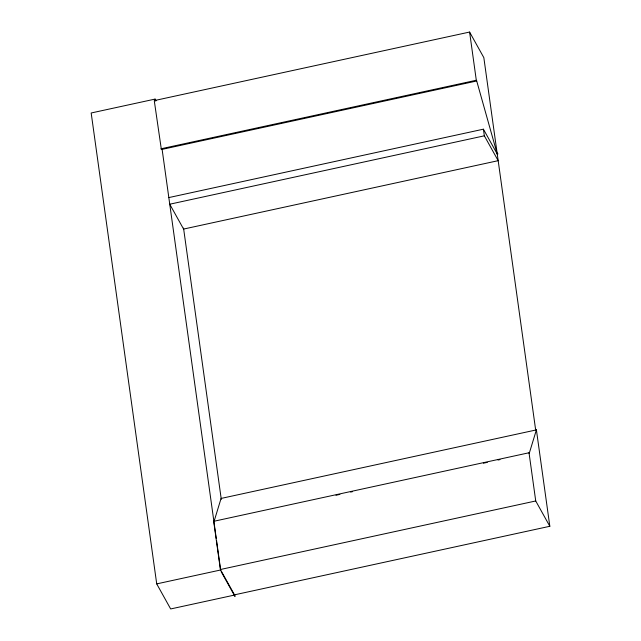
<?xml version="1.0" encoding="UTF-8"?>
<svg xmlns="http://www.w3.org/2000/svg" width="641" height="641" viewBox="0 0 641 641"><rect width="100%" height="100%" fill="white"/><g stroke="black" fill="none" stroke-linecap="round" stroke-linejoin="round"><path stroke-width="0.96" d="M497.993 153.88L497.256 154.04L476.712 80.982L161.372 149.537L154.257 100.605L469.597 32.05L483.835 57.634L535.668 430.039L536.405 429.887L529.282 453.227L529.017 452.762L213.685 521.317L220.392 569.512L234.606 595.048L170.666 608.95L156.716 583.887L91.174 112.984L155.114 99.083L156.075 100.813M160.963 148.808L476.303 80.253L476.712 80.982M168.823 197.58L483.41 129.186L497.248 154.04M484.34 135.82L169.745 204.215L183.582 229.069L498.169 160.675L484.34 135.82L483.41 129.186M535.66 429.975L536.397 429.815L549.826 526.285L234.486 594.84M536.405 429.887L221.073 498.434L213.942 521.782L213.685 521.317M335.98 495.253L339.882 494.403M350.619 492.072L352.574 491.647M483.394 463.203L487.304 462.353M498.041 460.022L499.996 459.597M220.392 569.512L535.732 500.966L549.826 526.285M156.716 583.887L220.648 569.985L216.546 540.475M221.153 571.628L234.983 596.483L234.742 594.784M529.017 452.762L535.732 500.966M469.597 32.05L476.303 80.253M183.534 228.092L221.281 499.331M155.114 99.083L155.386 101.054M162.117 149.377L216.273 538.504"/></g></svg>
